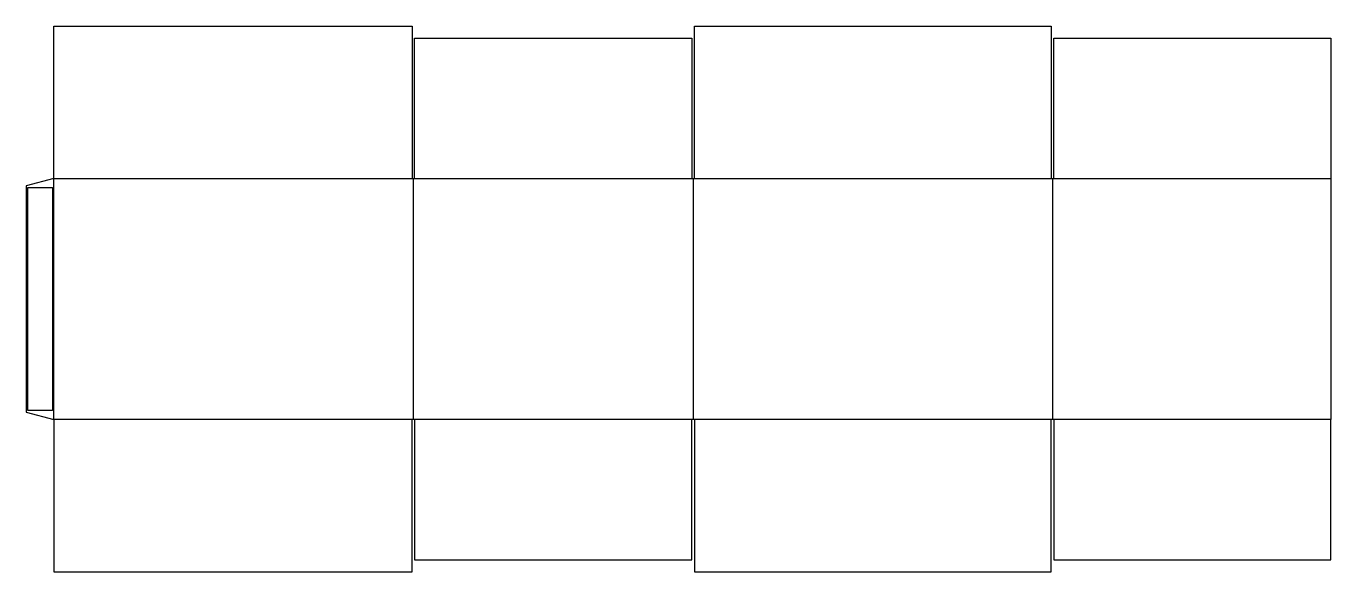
# Model space of a CAD drawing. Header units: millimetres. Extents: x 0 to 1640, y 0 to 686.
import ezdxf

# ---------------------------------------------------------------- set-up
doc = ezdxf.new("R2010")
doc.units = ezdxf.units.MM
for name, color, linetype in [('CREASE', 5, 'CONTINUOUS'), ('CUT', 1, 'CONTINUOUS'), ('GLUE', 2, 'CONTINUOUS')]:
    doc.layers.add(name, color=color, linetype=linetype)

msp = doc.modelspace()

# ---------------------------------------------------------------- linework, layer by layer
at = {"layer": 'CREASE'}
for p, q in [((35, 191.6), (35, 494.8)), ((35, 494.8), (485, 494.8)), ((486.6, 494.8), (486.6, 191.6)), ((488.2, 494.8), (836.6, 494.8)), ((838.2, 494.8), (838.2, 191.6)), ((839.8, 494.8), (1288.2, 494.8)), ((1289.8, 494.8), (1289.8, 191.6)), ((1291.4, 494.8), (1639.8, 494.8)), ((485, 191.6), (35, 191.6)), ((836.6, 191.6), (488.2, 191.6)), ((1288.2, 191.6), (839.8, 191.6)), ((1639.8, 191.6), (1291.4, 191.6))]:
    msp.add_line(p, q, dxfattribs=at)
at = {"layer": 'CUT'}
for p, q in [((35, 494.8), (35, 686.4)), ((35, 686.4), (485, 686.4)), ((485, 686.4), (485, 494.8)), ((839.8, 494.8), (839.8, 686.4)), ((839.8, 686.4), (1288.2, 686.4)), ((1288.2, 686.4), (1288.2, 494.8)), ((488.2, 494.8), (488.2, 671.4)), ((488.2, 671.4), (836.6, 671.4)), ((836.6, 671.4), (836.6, 494.8)), ((1291.4, 494.8), (1291.4, 671.4)), ((1291.4, 671.4), (1639.8, 671.4)), ((1639.8, 671.4), (1639.8, 494.8)), ((35, 494.8), (0, 485.422)), ((485, 494.8), (486.6, 494.8)), ((486.6, 494.8), (488.2, 494.8)), ((836.6, 494.8), (838.2, 494.8)), ((838.2, 494.8), (839.8, 494.8)), ((1288.2, 494.8), (1289.8, 494.8)), ((1289.8, 494.8), (1291.4, 494.8)), ((1639.8, 494.8), (1639.8, 191.6)), ((0, 485.422), (0, 200.978)), ((0, 200.978), (35, 191.6)), ((35, 191.6), (35, 0)), ((486.6, 191.6), (485, 191.6)), ((485, 0), (485, 191.6)), ((488.2, 191.6), (486.6, 191.6)), ((488.2, 191.6), (488.2, 15)), ((838.2, 191.6), (836.6, 191.6)), ((836.6, 15), (836.6, 191.6)), ((839.8, 191.6), (838.2, 191.6)), ((839.8, 191.6), (839.8, 0)), ((1289.8, 191.6), (1288.2, 191.6)), ((1288.2, 0), (1288.2, 191.6)), ((1291.4, 191.6), (1289.8, 191.6)), ((1291.4, 191.6), (1291.4, 15)), ((1639.8, 15), (1639.8, 191.6)), ((35, 0), (485, 0)), ((488.2, 15), (836.6, 15)), ((839.8, 0), (1288.2, 0)), ((1291.4, 15), (1639.8, 15))]:
    msp.add_line(p, q, dxfattribs=at)
at = {"layer": 'GLUE'}
for p, q in [((2, 483.422), (33, 483.422)), ((2, 202.978), (2, 483.422)), ((33, 483.422), (33, 202.978)), ((33, 202.978), (2, 202.978))]:
    msp.add_line(p, q, dxfattribs=at)

doc.saveas('drawing.dxf')
